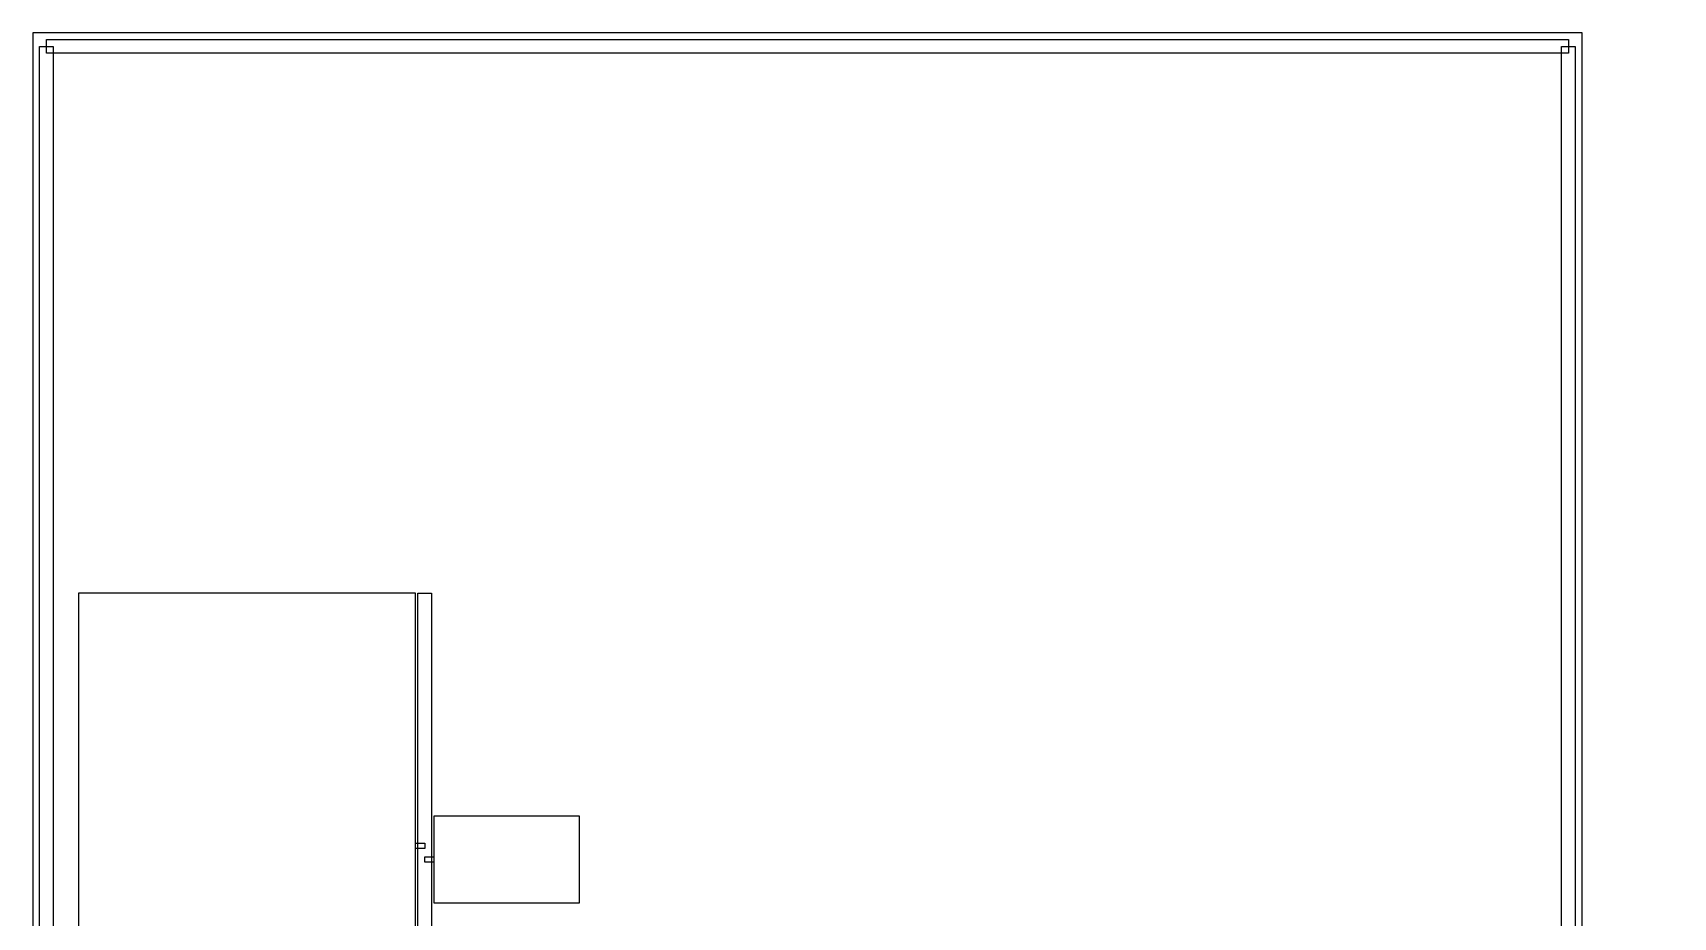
# Model space of a CAD drawing. Header units: metres. Extents: x 0 to 360, y -12 to 510.
# Drawn here: x 0 to 360, y 315.7 to 510 of the extents above; entities that cross this region are included whole.
import ezdxf

# ---------------------------------------------------------------- set-up
doc = ezdxf.new("R2010")
doc.units = ezdxf.units.M
for name, color, linetype in [('ASSUMED_BOUNDARY', 7, 'CONTINUOUS'), ('COURT_FREE_ZONE', 7, 'CONTINUOUS'), ('OUTDOOR_30_ACRES', 7, 'CONTINUOUS'), ('SITE_WALKS', 7, 'CONTINUOUS')]:
    doc.layers.add(name, color=color, linetype=linetype)

msp = doc.modelspace()

# ---------------------------------------------------------------- linework, layer by layer
at = {"layer": 'ASSUMED_BOUNDARY'}
msp.add_lwpolyline([(0, 0), (360, 0), (340, 152.924433), (340, 510), (0, 510)], close=True, dxfattribs=at)
at = {"layer": 'COURT_FREE_ZONE'}
for points in [[(10, 275.924433), (84, 275.924433), (84, 386.924433), (10, 386.924433)], [(88, 318.924433), (120, 318.924433), (120, 337.924433), (88, 337.924433)]]:
    msp.add_lwpolyline(points, close=True, dxfattribs=at)
at = {"layer": 'OUTDOOR_30_ACRES'}
msp.add_lwpolyline([(0, 152.924433), (340, 152.924433), (340, 510), (0, 510)], close=True, dxfattribs=at)
at = {"layer": 'SITE_WALKS'}
for points in [[(3, 508.5), (337, 508.5), (337, 505.5), (3, 505.5)], [(1.5, 155.924433), (1.5, 507), (4.5, 507), (4.5, 155.924433)], [(338.5, 507), (338.5, 155.924433), (335.5, 155.924433), (335.5, 507)], [(84.5, 155.924433), (84.5, 386.924433), (87.5, 386.924433), (87.5, 155.924433)], [(86, 330.814433), (84, 330.814433), (84, 332.034433), (86, 332.034433)], [(86, 329.034433), (88, 329.034433), (88, 327.814433), (86, 327.814433)]]:
    msp.add_lwpolyline(points, close=True, dxfattribs=at)

doc.saveas('drawing.dxf')
